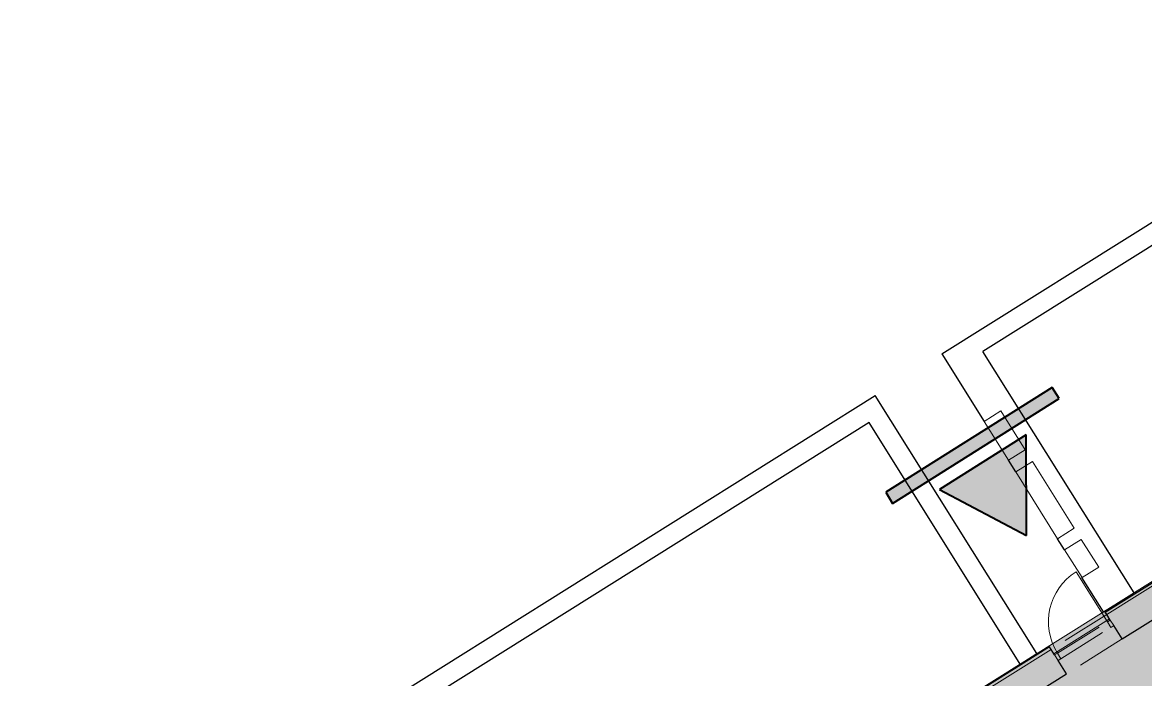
# Model space of a CAD drawing. Header units: millimetres. Extents: x -9129 to 220959, y -4760 to 72638.
# Drawn here: x 130861 to 147981, y 61795 to 71812 of the extents above; entities that cross this region are included whole.
import ezdxf

# ---------------------------------------------------------------- set-up
doc = ezdxf.new("R2010")
doc.units = ezdxf.units.MM
doc.linetypes.add('HA_DashDot_2_2mm-S0_6mm', pattern=[1650, 750, -450, 0, -450])
for name, color, linetype, lineweight in [('A-DETL-____-THIN', 9, 'Continuous', 9), ('A-DETL-____-WIDE', 9, 'Continuous', 40), ('A-DETL-GENF-OTLN', 9, 'Continuous', 9), ('A-DOOR-____-MCUT', 9, 'HA_DashDot_2_2mm-S0_6mm', 9), ('A-DOOR-____-OTLN', 9, 'Continuous', 9), ('A-DOOR-FRAM-MCUT', 9, 'Continuous', 9), ('A-FLOR-____-OTLN', 9, 'Continuous', 9), ('A-WALL-____-MCUT', 9, 'Continuous', 25), ('E-ELEC-FIXT-OTLN', 9, 'Continuous', 9)]:
    doc.layers.add(name, color=color, linetype=linetype, lineweight=lineweight)

# ---------------------------------------------------------------- blocks, each defined once
blk = doc.blocks.new('HA_DR_Single_Swing_Solid_ButtFrame - In_FAS_900x2350_Unik-1894043-schema POHLEDU D_140_6400')
at = {"layer": 'A-DOOR-____-MCUT'}
for p, q in [((-450, 120), (450, 120)), ((-450, 20), (450, 20))]:
    blk.add_line(p, q, dxfattribs=at)
at = {"layer": 'A-DOOR-____-OTLN', "lineweight": 5}
blk.add_line((450, 1020), (450, 120), dxfattribs=at)
at = {"layer": 'A-DOOR-____-OTLN', "linetype": 'HA_DashDot_2_2mm-S0_6mm'}
for p, q in [((500, 220), (-500, 220)), ((500, -220), (-500, -220))]:
    blk.add_line(p, q, dxfattribs=at)
at = {"layer": 'A-DOOR-____-OTLN', "lineweight": 5}
blk.add_arc((450, 120), 900, 90, 180, dxfattribs=at)
at = {"layer": 'A-DOOR-FRAM-MCUT'}
for p, q in [((-500, 20), (-500, 120)), ((-500, 120), (-450, 120)), ((-450, 20), (-500, 20)), ((-450, 120), (-450, 20)), ((450, 120), (500, 120)), ((450, 20), (450, 120)), ((500, 20), (450, 20)), ((500, 120), (500, 20))]:
    blk.add_line(p, q, dxfattribs=at)
blk = doc.blocks.new('185-01_OBJEKT D_Central_rvt-5-schema POHLEDU D_140_6400')
at = {"layer": 'A-FLOR-____-OTLN'}
blk.add_line((-30023, 62718), (-30871, 62188), dxfattribs=at)
at = {"layer": 'A-WALL-____-MCUT'}
for p, q in [((-30090, 62824), (-25789, 65518)), ((-29832, 62413), (-28548, 63217)), ((-30066, 62786), (-30090, 62824)), ((-30013, 62701), (-30066, 62786)), ((-29832, 62413), (-29960, 62617)), ((-30937, 62293), (-33692, 60568)), ((-30913, 62255), (-30937, 62293)), ((-30860, 62171), (-30913, 62255)), ((-30680, 61882), (-30807, 62086)), ((-32968, 60449), (-30680, 61882))]:
    blk.add_line(p, q, dxfattribs=at)
at = {"layer": 'A-WALL-____-MCUT', "lineweight": 9}
for p, q in [((-28782, 63590), (-30066, 62786)), ((-30066, 62786), (-28782, 63590)), ((-30913, 62255), (-33392, 60703)), ((-33392, 60703), (-30913, 62255))]:
    blk.add_line(p, q, dxfattribs=at)
at = {"layer": 'A-DOOR-____-OTLN', "lineweight": 9, "rotation": 32.06111111111118}
blk.add_blockref('HA_DR_Single_Swing_Solid_ButtFrame - In_FAS_900x2350_Unik-1894043-schema POHLEDU D_140_6400', (-30373, 62334), dxfattribs=at)
blk = doc.blocks.new('Pripojkova skrin_otvor ve zdi2 - Pripojkova skrin_otvor ve zdi-1506055-schema POHLEDU D_140_6400')
at = {"layer": 'E-ELEC-FIXT-OTLN'}
for p, q in [((-31681, 65890), (-31935, 65730)), ((-31309, 65296), (-31681, 65890)), ((-31935, 65730), (-31563, 65137)), ((-31563, 65137), (-31309, 65296)), ((-31198, 65118), (-31452, 64959)), ((-30561, 64101), (-31198, 65118)), ((-31452, 64959), (-30815, 63942)), ((-30815, 63942), (-30561, 64101)), ((-30455, 63932), (-30709, 63773)), ((-30189, 63508), (-30455, 63932)), ((-30709, 63773), (-30443, 63349)), ((-30443, 63349), (-30189, 63508))]:
    blk.add_line(p, q, dxfattribs=at)

msp = doc.modelspace()

# ---------------------------------------------------------------- hatches: boundary and pattern name
at = {"layer": 'A-DETL-GENF-OTLN'}
h = msp.add_hatch(color=7, dxfattribs=at)
h.paths.add_polyline_path([(142397, 45043), (166213, 59956), (159599, 70504), (135792, 55591), (142386, 45061)])
h.paths.add_polyline_path([(139558, 50518), (139266, 50984), (139901, 51382), (140193, 50916), (139572, 50526)])
h.paths.add_polyline_path([(144083, 53795), (143765, 54303), (144146, 54542), (144465, 54034), (144094, 53801)])
h.paths.add_polyline_path([(144562, 54095), (144244, 54603), (144485, 54754), (144804, 54246), (144648, 54148)])
h.paths.add_polyline_path([(150220, 57656), (149909, 58152), (150418, 58470), (150728, 57974), (150329, 57725)])
h.paths.add_polyline_path([(146059, 57941), (145678, 58551), (147482, 59681), (147864, 59071), (146115, 57976)])
h.paths.add_polyline_path([(150940, 58107), (150630, 58603), (151138, 58921), (151449, 58426), (151001, 58145)])
h.paths.add_polyline_path([(149729, 60239), (149591, 60459), (152760, 62445), (152898, 62224), (150080, 60459)])
h.paths.add_polyline_path([(156880, 61810), (156562, 62319), (156803, 62470), (157122, 61961), (156941, 61848)])
h.paths.add_polyline_path([(157219, 62022), (156901, 62531), (157282, 62770), (157601, 62261), (157360, 62111)])
h.paths.add_polyline_path([(152653, 62109), (152709, 62126), (152748, 62169), (152761, 62226), (152744, 62282), (152702, 62321), (152645, 62334), (152589, 62317), (152550, 62275), (152537, 62218), (152554, 62162), (152596, 62122), (152624, 62112)])
h.paths.add_polyline_path([(152652, 62142), (152612, 62151), (152581, 62179), (152570, 62224), (152578, 62259), (152607, 62290), (152646, 62302), (152687, 62292), (152717, 62264), (152729, 62224), (152720, 62184), (152692, 62154), (152653, 62142)])
h.paths.add_polyline_path([(161897, 64492), (161578, 65001), (162214, 65399), (162533, 64890), (162153, 64652)])
h = msp.add_hatch(color=161, dxfattribs=at)
h.paths.add_polyline_path([(146167, 63992), (146164, 65525), (144841, 64693), (146013, 64074)])
h.paths.add_polyline_path([(144126, 64480), (146666, 66077), (146560, 66246), (144020, 64650)])

# ---------------------------------------------------------------- linework, layer by layer
at = {"layer": 'A-DETL-____-THIN'}
msp.add_line((159605, 70508), (135789, 55595), dxfattribs=at)
at = {"layer": 'A-DETL-____-WIDE'}
for p, q in [((146560, 66246), (144020, 64650)), ((146666, 66077), (146560, 66246)), ((144126, 64480), (146666, 66077)), ((146164, 65525), (144841, 64693)), ((146167, 63992), (146164, 65525)), ((144020, 64650), (144126, 64480)), ((144841, 64693), (146167, 63992))]:
    msp.add_line(p, q, dxfattribs=at)
at = {"layer": 'A-WALL-____-MCUT'}
for p, q in [((144876, 66760), (152941, 71812)), ((153051, 71527), (145501, 66798)), ((147806, 63118), (145501, 66798)), ((144876, 66760), (145521, 65730)), ((130861, 57982), (143861, 66124)), ((146325, 62190), (143861, 66124)), ((143766, 65711), (131271, 57884)), ((146071, 62031), (143766, 65711)), ((146004, 64959), (145892, 65137)), ((146747, 63773), (146641, 63942)), ((147340, 62826), (147012, 63349)), ((147340, 62826), (147806, 63118)), ((146071, 62031), (146325, 62190))]:
    msp.add_line(p, q, dxfattribs=at)

# ---------------------------------------------------------------- block references
at = {"color": 50, "lineweight": 5}
msp.add_blockref('185-01_OBJEKT D_Central_rvt-5-schema POHLEDU D_140_6400', (177456, 0), dxfattribs=at)
at = {"layer": 'E-ELEC-FIXT-OTLN'}
msp.add_blockref('Pripojkova skrin_otvor ve zdi2 - Pripojkova skrin_otvor ve zdi-1506055-schema POHLEDU D_140_6400', (177456, 0), dxfattribs=at)

doc.saveas('drawing.dxf')
